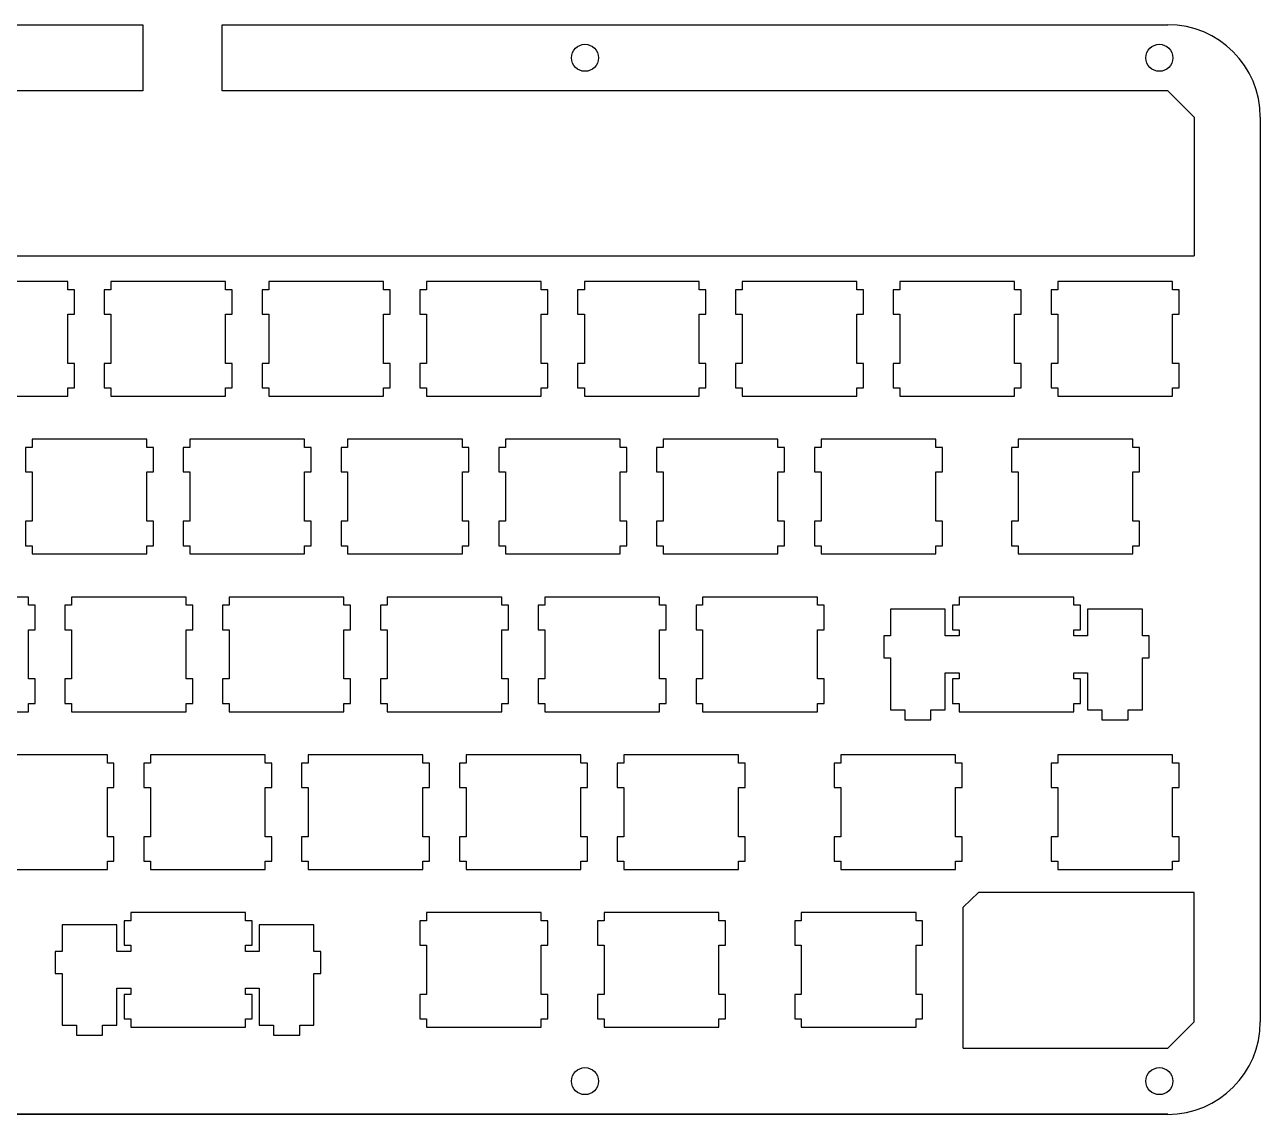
# Model space of a CAD drawing. Header units: millimetres. Extents: x 36 to 338, y -346 to -215.
# Drawn here: x 189 to 338.2, y -346.5 to -214.9 of the extents above; entities that cross this region are included whole.
import ezdxf

# ---------------------------------------------------------------- set-up
doc = ezdxf.new("R2010")
doc.units = ezdxf.units.MM
doc.header["$MEASUREMENT"] = 0

msp = doc.modelspace()

# ---------------------------------------------------------------- linework, layer by layer
at = {"linetype": 'Continuous'}
for p, q in [((47.62, -214.89), (203.28, -214.89)), ((203.28, -214.89), (203.28, -222.89)), ((212.89, -222.89), (212.89, -214.89)), ((212.89, -214.89), (327.02, -214.89)), ((203.28, -222.89), (47.62, -222.89)), ((327.02, -222.89), (212.89, -222.89)), ((327.02, -222.89), (212.89, -222.89)), ((327.02, -222.89), (330.2, -226.07)), ((330.2, -226.07), (327.02, -222.89)), ((338.2, -226.07), (338.2, -335.29)), ((338.2, -226.07), (338.2, -335.29)), ((44.45, -242.8), (330.2, -242.8)), ((302.35, -321.46), (304.2, -319.67)), ((330.2, -319.67), (304.2, -319.67)), ((302.35, -338.46), (302.35, -321.46)), ((327.02, -338.46), (330.2, -335.29)), ((47.62, -346.46), (327.02, -346.46)), ((327.02, -346.46), (47.62, -346.46))]:
    msp.add_line(p, q, dxfattribs=at)
for p, q in [((330.2, -226.07), (330.2, -226.07)), ((330.2, -226.07), (330.2, -242.8)), ((330.2, -335.29), (330.2, -319.67)), ((302.35, -338.46), (327.02, -338.46))]:
    msp.add_line(p, q)
at = {"color": 5}
for p, q in [((194.24, -245.9), (180.4, -245.9)), ((194.24, -246.9), (194.24, -245.9)), ((199.45, -245.9), (199.45, -246.9)), ((213.29, -245.9), (199.45, -245.9)), ((213.29, -246.9), (213.29, -245.9)), ((218.5, -245.9), (218.5, -246.9)), ((232.34, -245.9), (218.5, -245.9)), ((232.34, -246.9), (232.34, -245.9)), ((237.55, -245.9), (237.55, -246.9)), ((251.39, -245.9), (237.55, -245.9)), ((251.39, -246.9), (251.39, -245.9)), ((256.6, -245.9), (256.6, -246.9)), ((270.44, -245.9), (256.6, -245.9)), ((270.44, -246.9), (270.44, -245.9)), ((275.65, -245.9), (275.65, -246.9)), ((289.49, -245.9), (275.65, -245.9)), ((289.49, -246.9), (289.49, -245.9)), ((294.7, -245.9), (294.7, -246.9)), ((308.54, -245.9), (294.7, -245.9)), ((308.54, -246.9), (308.54, -245.9)), ((313.75, -245.9), (313.75, -246.9)), ((327.59, -245.9), (313.75, -245.9)), ((327.59, -246.9), (327.59, -245.9)), ((195.05, -246.9), (194.24, -246.9)), ((195.05, -249.85), (195.05, -246.9)), ((199.45, -246.9), (198.64, -246.9)), ((198.64, -246.9), (198.64, -249.85)), ((214.1, -246.9), (213.29, -246.9)), ((214.1, -249.85), (214.1, -246.9)), ((218.5, -246.9), (217.69, -246.9)), ((217.69, -246.9), (217.69, -249.85)), ((233.15, -246.9), (232.34, -246.9)), ((233.15, -249.85), (233.15, -246.9)), ((237.55, -246.9), (236.74, -246.9)), ((236.74, -246.9), (236.74, -249.85)), ((252.2, -246.9), (251.39, -246.9)), ((252.2, -249.85), (252.2, -246.9)), ((256.6, -246.9), (255.79, -246.9)), ((255.79, -246.9), (255.79, -249.85)), ((271.25, -246.9), (270.44, -246.9)), ((271.25, -249.85), (271.25, -246.9)), ((275.65, -246.9), (274.84, -246.9)), ((274.84, -246.9), (274.84, -249.85)), ((290.3, -246.9), (289.49, -246.9)), ((290.3, -249.85), (290.3, -246.9)), ((294.7, -246.9), (293.89, -246.9)), ((293.89, -246.9), (293.89, -249.85)), ((309.35, -246.9), (308.54, -246.9)), ((309.35, -249.85), (309.35, -246.9)), ((313.75, -246.9), (312.94, -246.9)), ((312.94, -246.9), (312.94, -249.85)), ((328.4, -246.9), (327.59, -246.9)), ((328.4, -249.85), (328.4, -246.9)), ((194.24, -255.8), (194.24, -249.85)), ((194.24, -249.85), (195.05, -249.85)), ((198.64, -249.85), (199.45, -249.85)), ((199.45, -249.85), (199.45, -255.8)), ((213.29, -255.8), (213.29, -249.85)), ((213.29, -249.85), (214.1, -249.85)), ((217.69, -249.85), (218.5, -249.85)), ((218.5, -249.85), (218.5, -255.8)), ((232.34, -255.8), (232.34, -249.85)), ((232.34, -249.85), (233.15, -249.85)), ((236.74, -249.85), (237.55, -249.85)), ((237.55, -249.85), (237.55, -255.8)), ((251.39, -255.8), (251.39, -249.85)), ((251.39, -249.85), (252.2, -249.85)), ((255.79, -249.85), (256.6, -249.85)), ((256.6, -249.85), (256.6, -255.8)), ((270.44, -255.8), (270.44, -249.85)), ((270.44, -249.85), (271.25, -249.85)), ((274.84, -249.85), (275.65, -249.85)), ((275.65, -249.85), (275.65, -255.8)), ((289.49, -255.8), (289.49, -249.85)), ((289.49, -249.85), (290.3, -249.85)), ((293.89, -249.85), (294.7, -249.85)), ((294.7, -249.85), (294.7, -255.8)), ((308.54, -255.8), (308.54, -249.85)), ((308.54, -249.85), (309.35, -249.85)), ((312.94, -249.85), (313.75, -249.85)), ((313.75, -249.85), (313.75, -255.8)), ((327.59, -255.8), (327.59, -249.85)), ((327.59, -249.85), (328.4, -249.85)), ((195.05, -255.8), (194.24, -255.8)), ((195.05, -258.75), (195.05, -255.8)), ((199.45, -255.8), (198.64, -255.8)), ((198.64, -255.8), (198.64, -258.75)), ((214.1, -255.8), (213.29, -255.8)), ((214.1, -258.75), (214.1, -255.8)), ((218.5, -255.8), (217.69, -255.8)), ((217.69, -255.8), (217.69, -258.75)), ((233.15, -255.8), (232.34, -255.8)), ((233.15, -258.75), (233.15, -255.8)), ((237.55, -255.8), (236.74, -255.8)), ((236.74, -255.8), (236.74, -258.75)), ((252.2, -255.8), (251.39, -255.8)), ((252.2, -258.75), (252.2, -255.8)), ((256.6, -255.8), (255.79, -255.8)), ((255.79, -255.8), (255.79, -258.75)), ((271.25, -255.8), (270.44, -255.8)), ((271.25, -258.75), (271.25, -255.8)), ((275.65, -255.8), (274.84, -255.8)), ((274.84, -255.8), (274.84, -258.75)), ((290.3, -255.8), (289.49, -255.8)), ((290.3, -258.75), (290.3, -255.8)), ((294.7, -255.8), (293.89, -255.8)), ((293.89, -255.8), (293.89, -258.75)), ((309.35, -255.8), (308.54, -255.8)), ((309.35, -258.75), (309.35, -255.8)), ((313.75, -255.8), (312.94, -255.8)), ((312.94, -255.8), (312.94, -258.75)), ((328.4, -255.8), (327.59, -255.8)), ((328.4, -258.75), (328.4, -255.8)), ((194.24, -259.75), (194.24, -258.75)), ((194.24, -258.75), (195.05, -258.75)), ((198.64, -258.75), (199.45, -258.75)), ((199.45, -258.75), (199.45, -259.75)), ((213.29, -259.75), (213.29, -258.75)), ((213.29, -258.75), (214.1, -258.75)), ((217.69, -258.75), (218.5, -258.75)), ((218.5, -258.75), (218.5, -259.75)), ((232.34, -259.75), (232.34, -258.75)), ((232.34, -258.75), (233.15, -258.75)), ((236.74, -258.75), (237.55, -258.75)), ((237.55, -258.75), (237.55, -259.75)), ((251.39, -259.75), (251.39, -258.75)), ((251.39, -258.75), (252.2, -258.75)), ((255.79, -258.75), (256.6, -258.75)), ((256.6, -258.75), (256.6, -259.75)), ((270.44, -259.75), (270.44, -258.75)), ((270.44, -258.75), (271.25, -258.75)), ((274.84, -258.75), (275.65, -258.75)), ((275.65, -258.75), (275.65, -259.75)), ((289.49, -259.75), (289.49, -258.75)), ((289.49, -258.75), (290.3, -258.75)), ((293.89, -258.75), (294.7, -258.75)), ((294.7, -258.75), (294.7, -259.75)), ((308.54, -259.75), (308.54, -258.75)), ((308.54, -258.75), (309.35, -258.75)), ((312.94, -258.75), (313.75, -258.75)), ((313.75, -258.75), (313.75, -259.75)), ((327.59, -259.75), (327.59, -258.75)), ((327.59, -258.75), (328.4, -258.75)), ((180.4, -259.75), (194.24, -259.75)), ((199.45, -259.75), (213.29, -259.75)), ((218.5, -259.75), (232.34, -259.75)), ((237.55, -259.75), (251.39, -259.75)), ((256.6, -259.75), (270.44, -259.75)), ((275.65, -259.75), (289.49, -259.75)), ((294.7, -259.75), (308.54, -259.75)), ((313.75, -259.75), (327.59, -259.75)), ((189.92, -264.95), (189.92, -265.95)), ((203.77, -264.95), (189.92, -264.95)), ((203.77, -265.95), (203.77, -264.95)), ((208.97, -264.95), (208.97, -265.95)), ((222.82, -264.95), (208.97, -264.95)), ((222.82, -265.95), (222.82, -264.95)), ((228.02, -264.95), (228.02, -265.95)), ((241.87, -264.95), (228.02, -264.95)), ((241.87, -265.95), (241.87, -264.95)), ((247.07, -264.95), (247.07, -265.95)), ((260.92, -264.95), (247.07, -264.95)), ((260.92, -265.95), (260.92, -264.95)), ((266.12, -264.95), (266.12, -265.95)), ((279.97, -264.95), (266.12, -264.95)), ((279.97, -265.95), (279.97, -264.95)), ((285.17, -264.95), (285.17, -265.95)), ((299.02, -264.95), (285.17, -264.95)), ((299.02, -265.95), (299.02, -264.95)), ((308.98, -264.95), (308.98, -265.95)), ((322.83, -264.95), (308.98, -264.95)), ((322.83, -265.95), (322.83, -264.95)), ((189.92, -265.95), (189.12, -265.95)), ((189.12, -265.95), (189.12, -268.9)), ((204.57, -265.95), (203.77, -265.95)), ((204.57, -268.9), (204.57, -265.95)), ((208.97, -265.95), (208.17, -265.95)), ((208.17, -265.95), (208.17, -268.9)), ((223.62, -265.95), (222.82, -265.95)), ((223.62, -268.9), (223.62, -265.95)), ((228.02, -265.95), (227.22, -265.95)), ((227.22, -265.95), (227.22, -268.9)), ((242.67, -265.95), (241.87, -265.95)), ((242.67, -268.9), (242.67, -265.95)), ((247.07, -265.95), (246.27, -265.95)), ((246.27, -265.95), (246.27, -268.9)), ((261.72, -265.95), (260.92, -265.95)), ((261.72, -268.9), (261.72, -265.95)), ((266.12, -265.95), (265.32, -265.95)), ((265.32, -265.95), (265.32, -268.9)), ((280.77, -265.95), (279.97, -265.95)), ((280.77, -268.9), (280.77, -265.95)), ((285.17, -265.95), (284.37, -265.95)), ((284.37, -265.95), (284.37, -268.9)), ((299.82, -265.95), (299.02, -265.95)), ((299.82, -268.9), (299.82, -265.95)), ((308.98, -265.95), (308.18, -265.95)), ((308.18, -265.95), (308.18, -268.9)), ((323.63, -265.95), (322.83, -265.95)), ((323.63, -268.9), (323.63, -265.95)), ((189.12, -268.9), (189.92, -268.9)), ((189.92, -268.9), (189.92, -274.85)), ((203.77, -274.85), (203.77, -268.9)), ((203.77, -268.9), (204.57, -268.9)), ((208.17, -268.9), (208.97, -268.9)), ((208.97, -268.9), (208.97, -274.85)), ((222.82, -274.85), (222.82, -268.9)), ((222.82, -268.9), (223.62, -268.9)), ((227.22, -268.9), (228.02, -268.9)), ((228.02, -268.9), (228.02, -274.85)), ((241.87, -274.85), (241.87, -268.9)), ((241.87, -268.9), (242.67, -268.9)), ((246.27, -268.9), (247.07, -268.9)), ((247.07, -268.9), (247.07, -274.85)), ((260.92, -274.85), (260.92, -268.9)), ((260.92, -268.9), (261.72, -268.9)), ((265.32, -268.9), (266.12, -268.9)), ((266.12, -268.9), (266.12, -274.85)), ((279.97, -274.85), (279.97, -268.9)), ((279.97, -268.9), (280.77, -268.9)), ((284.37, -268.9), (285.17, -268.9)), ((285.17, -268.9), (285.17, -274.85)), ((299.02, -274.85), (299.02, -268.9)), ((299.02, -268.9), (299.82, -268.9)), ((308.18, -268.9), (308.98, -268.9)), ((308.98, -268.9), (308.98, -274.85)), ((322.83, -274.85), (322.83, -268.9)), ((322.83, -268.9), (323.63, -268.9)), ((189.92, -274.85), (189.12, -274.85)), ((189.12, -274.85), (189.12, -277.8)), ((204.57, -274.85), (203.77, -274.85)), ((204.57, -277.8), (204.57, -274.85)), ((208.97, -274.85), (208.17, -274.85)), ((208.17, -274.85), (208.17, -277.8)), ((223.62, -274.85), (222.82, -274.85)), ((223.62, -277.8), (223.62, -274.85)), ((228.02, -274.85), (227.22, -274.85)), ((227.22, -274.85), (227.22, -277.8)), ((242.67, -274.85), (241.87, -274.85)), ((242.67, -277.8), (242.67, -274.85)), ((247.07, -274.85), (246.27, -274.85)), ((246.27, -274.85), (246.27, -277.8)), ((261.72, -274.85), (260.92, -274.85)), ((261.72, -277.8), (261.72, -274.85)), ((266.12, -274.85), (265.32, -274.85)), ((265.32, -274.85), (265.32, -277.8)), ((280.77, -274.85), (279.97, -274.85)), ((280.77, -277.8), (280.77, -274.85)), ((285.17, -274.85), (284.37, -274.85)), ((284.37, -274.85), (284.37, -277.8)), ((299.82, -274.85), (299.02, -274.85)), ((299.82, -277.8), (299.82, -274.85)), ((308.98, -274.85), (308.18, -274.85)), ((308.18, -274.85), (308.18, -277.8)), ((323.63, -274.85), (322.83, -274.85)), ((323.63, -277.8), (323.63, -274.85)), ((189.12, -277.8), (189.92, -277.8)), ((189.92, -277.8), (189.92, -278.8)), ((189.92, -278.8), (203.77, -278.8)), ((203.77, -278.8), (203.77, -277.8)), ((203.77, -277.8), (204.57, -277.8)), ((208.17, -277.8), (208.97, -277.8)), ((208.97, -277.8), (208.97, -278.8)), ((208.97, -278.8), (222.82, -278.8)), ((222.82, -278.8), (222.82, -277.8)), ((222.82, -277.8), (223.62, -277.8)), ((227.22, -277.8), (228.02, -277.8)), ((228.02, -277.8), (228.02, -278.8)), ((228.02, -278.8), (241.87, -278.8)), ((241.87, -278.8), (241.87, -277.8)), ((241.87, -277.8), (242.67, -277.8)), ((246.27, -277.8), (247.07, -277.8)), ((247.07, -277.8), (247.07, -278.8)), ((247.07, -278.8), (260.92, -278.8)), ((260.92, -278.8), (260.92, -277.8)), ((260.92, -277.8), (261.72, -277.8)), ((265.32, -277.8), (266.12, -277.8)), ((266.12, -277.8), (266.12, -278.8)), ((266.12, -278.8), (279.97, -278.8)), ((279.97, -278.8), (279.97, -277.8)), ((279.97, -277.8), (280.77, -277.8)), ((284.37, -277.8), (285.17, -277.8)), ((285.17, -277.8), (285.17, -278.8)), ((285.17, -278.8), (299.02, -278.8)), ((299.02, -278.8), (299.02, -277.8)), ((299.02, -277.8), (299.82, -277.8)), ((308.18, -277.8), (308.98, -277.8)), ((308.98, -277.8), (308.98, -278.8)), ((308.98, -278.8), (322.83, -278.8)), ((322.83, -278.8), (322.83, -277.8)), ((322.83, -277.8), (323.63, -277.8)), ((189.48, -284), (175.63, -284)), ((189.48, -285), (189.48, -284)), ((194.68, -284), (194.68, -285)), ((208.53, -284), (194.68, -284)), ((208.53, -285), (208.53, -284)), ((213.73, -284), (213.73, -285)), ((227.58, -284), (213.73, -284)), ((227.58, -285), (227.58, -284)), ((232.78, -284), (232.78, -285)), ((246.63, -284), (232.78, -284)), ((246.63, -285), (246.63, -284)), ((251.83, -284), (251.83, -285)), ((265.68, -284), (251.83, -284)), ((265.68, -285), (265.68, -284)), ((270.88, -284), (270.88, -285)), ((284.73, -284), (270.88, -284)), ((284.73, -285), (284.73, -284)), ((301.84, -284), (301.84, -285)), ((315.69, -284), (301.84, -284)), ((315.69, -285), (315.69, -284)), ((190.28, -285), (189.48, -285)), ((190.28, -287.95), (190.28, -285)), ((194.68, -285), (193.88, -285)), ((193.88, -285), (193.88, -287.95)), ((209.33, -285), (208.53, -285)), ((209.33, -287.95), (209.33, -285)), ((213.73, -285), (212.93, -285)), ((212.93, -285), (212.93, -287.95)), ((228.38, -285), (227.58, -285)), ((228.38, -287.95), (228.38, -285)), ((232.78, -285), (231.98, -285)), ((231.98, -285), (231.98, -287.95)), ((247.43, -285), (246.63, -285)), ((247.43, -287.95), (247.43, -285)), ((251.83, -285), (251.03, -285)), ((251.03, -285), (251.03, -287.95)), ((266.48, -285), (265.68, -285)), ((266.48, -287.95), (266.48, -285)), ((270.88, -285), (270.08, -285)), ((270.08, -285), (270.08, -287.95)), ((285.53, -285), (284.73, -285)), ((285.53, -287.95), (285.53, -285)), ((300.16, -285.47), (293.56, -285.47)), ((293.56, -285.47), (293.56, -288.7)), ((300.16, -288.7), (300.16, -285.47)), ((301.84, -285), (301.04, -285)), ((301.04, -285), (301.04, -287.95)), ((316.49, -285), (315.69, -285)), ((316.49, -287.95), (316.49, -285)), ((323.96, -285.47), (317.36, -285.47)), ((317.36, -285.47), (317.36, -288.7)), ((323.96, -288.7), (323.96, -285.47)), ((189.48, -293.9), (189.48, -287.95)), ((189.48, -287.95), (190.28, -287.95)), ((193.88, -287.95), (194.68, -287.95)), ((194.68, -287.95), (194.68, -293.9)), ((208.53, -293.9), (208.53, -287.95)), ((208.53, -287.95), (209.33, -287.95)), ((212.93, -287.95), (213.73, -287.95)), ((213.73, -287.95), (213.73, -293.9)), ((227.58, -293.9), (227.58, -287.95)), ((227.58, -287.95), (228.38, -287.95)), ((231.98, -287.95), (232.78, -287.95)), ((232.78, -287.95), (232.78, -293.9)), ((246.63, -293.9), (246.63, -287.95)), ((246.63, -287.95), (247.43, -287.95)), ((251.03, -287.95), (251.83, -287.95)), ((251.83, -287.95), (251.83, -293.9)), ((265.68, -293.9), (265.68, -287.95)), ((265.68, -287.95), (266.48, -287.95)), ((270.08, -287.95), (270.88, -287.95)), ((270.88, -287.95), (270.88, -293.9)), ((284.73, -293.9), (284.73, -287.95)), ((284.73, -287.95), (285.53, -287.95)), ((293.56, -288.7), (292.74, -288.7)), ((292.74, -288.7), (292.74, -291.35)), ((301.84, -288.7), (300.16, -288.7)), ((301.04, -287.95), (301.84, -287.95)), ((301.84, -287.95), (301.84, -288.7)), ((315.69, -288.7), (315.69, -287.95)), ((315.69, -287.95), (316.49, -287.95)), ((317.36, -288.7), (315.69, -288.7)), ((324.79, -288.7), (323.96, -288.7)), ((324.79, -291.35), (324.79, -288.7)), ((292.74, -291.35), (293.56, -291.35)), ((293.56, -291.35), (293.56, -297.62)), ((323.96, -297.62), (323.96, -291.35)), ((323.96, -291.35), (324.79, -291.35)), ((300.16, -297.62), (300.16, -293.15)), ((300.16, -293.15), (301.84, -293.15)), ((301.84, -293.15), (301.84, -293.9)), ((315.69, -293.9), (315.69, -293.15)), ((315.69, -293.15), (317.36, -293.15)), ((317.36, -293.15), (317.36, -297.62)), ((190.28, -293.9), (189.48, -293.9)), ((190.28, -296.85), (190.28, -293.9)), ((194.68, -293.9), (193.88, -293.9)), ((193.88, -293.9), (193.88, -296.85)), ((209.33, -293.9), (208.53, -293.9)), ((209.33, -296.85), (209.33, -293.9)), ((213.73, -293.9), (212.93, -293.9)), ((212.93, -293.9), (212.93, -296.85)), ((228.38, -293.9), (227.58, -293.9)), ((228.38, -296.85), (228.38, -293.9)), ((232.78, -293.9), (231.98, -293.9)), ((231.98, -293.9), (231.98, -296.85)), ((247.43, -293.9), (246.63, -293.9)), ((247.43, -296.85), (247.43, -293.9)), ((251.83, -293.9), (251.03, -293.9)), ((251.03, -293.9), (251.03, -296.85)), ((266.48, -293.9), (265.68, -293.9)), ((266.48, -296.85), (266.48, -293.9)), ((270.88, -293.9), (270.08, -293.9)), ((270.08, -293.9), (270.08, -296.85)), ((285.53, -293.9), (284.73, -293.9)), ((285.53, -296.85), (285.53, -293.9)), ((301.84, -293.9), (301.04, -293.9)), ((301.04, -293.9), (301.04, -296.85)), ((316.49, -293.9), (315.69, -293.9)), ((316.49, -296.85), (316.49, -293.9)), ((175.63, -297.85), (189.48, -297.85)), ((189.48, -297.85), (189.48, -296.85)), ((189.48, -296.85), (190.28, -296.85)), ((193.88, -296.85), (194.68, -296.85)), ((194.68, -296.85), (194.68, -297.85)), ((194.68, -297.85), (208.53, -297.85)), ((208.53, -297.85), (208.53, -296.85)), ((208.53, -296.85), (209.33, -296.85)), ((212.93, -296.85), (213.73, -296.85)), ((213.73, -296.85), (213.73, -297.85)), ((213.73, -297.85), (227.58, -297.85)), ((227.58, -297.85), (227.58, -296.85)), ((227.58, -296.85), (228.38, -296.85)), ((231.98, -296.85), (232.78, -296.85)), ((232.78, -296.85), (232.78, -297.85)), ((232.78, -297.85), (246.63, -297.85)), ((246.63, -297.85), (246.63, -296.85)), ((246.63, -296.85), (247.43, -296.85)), ((251.03, -296.85), (251.83, -296.85)), ((251.83, -296.85), (251.83, -297.85)), ((251.83, -297.85), (265.68, -297.85)), ((265.68, -297.85), (265.68, -296.85)), ((265.68, -296.85), (266.48, -296.85)), ((270.08, -296.85), (270.88, -296.85)), ((270.88, -296.85), (270.88, -297.85)), ((270.88, -297.85), (284.73, -297.85)), ((284.73, -297.85), (284.73, -296.85)), ((284.73, -296.85), (285.53, -296.85)), ((293.56, -297.62), (295.29, -297.62)), ((295.29, -297.62), (295.29, -298.82)), ((298.44, -298.82), (298.44, -297.62)), ((298.44, -297.62), (300.16, -297.62)), ((301.04, -296.85), (301.84, -296.85)), ((301.84, -296.85), (301.84, -297.85)), ((301.84, -297.85), (315.69, -297.85)), ((315.69, -297.85), (315.69, -296.85)), ((315.69, -296.85), (316.49, -296.85)), ((317.36, -297.62), (319.09, -297.62)), ((319.09, -297.62), (319.09, -298.82)), ((322.24, -298.82), (322.24, -297.62)), ((322.24, -297.62), (323.96, -297.62)), ((295.29, -298.82), (298.44, -298.82)), ((319.09, -298.82), (322.24, -298.82)), ((199.01, -303.05), (185.16, -303.05)), ((199.01, -304.05), (199.01, -303.05)), ((199.81, -304.05), (199.01, -304.05)), ((199.81, -307), (199.81, -304.05)), ((204.21, -304.05), (203.41, -304.05)), ((203.41, -304.05), (203.41, -307)), ((204.21, -303.05), (204.21, -304.05)), ((218.06, -303.05), (204.21, -303.05)), ((218.06, -304.05), (218.06, -303.05)), ((218.86, -304.05), (218.06, -304.05)), ((218.86, -307), (218.86, -304.05)), ((223.26, -304.05), (222.46, -304.05)), ((222.46, -304.05), (222.46, -307)), ((223.26, -303.05), (223.26, -304.05)), ((237.11, -303.05), (223.26, -303.05)), ((237.11, -304.05), (237.11, -303.05)), ((237.91, -304.05), (237.11, -304.05)), ((237.91, -307), (237.91, -304.05)), ((242.31, -304.05), (241.51, -304.05)), ((241.51, -304.05), (241.51, -307)), ((242.31, -303.05), (242.31, -304.05)), ((256.16, -303.05), (242.31, -303.05)), ((256.16, -304.05), (256.16, -303.05)), ((256.96, -304.05), (256.16, -304.05)), ((256.96, -307), (256.96, -304.05)), ((261.36, -304.05), (260.56, -304.05)), ((260.56, -304.05), (260.56, -307)), ((261.36, -303.05), (261.36, -304.05)), ((275.21, -303.05), (261.36, -303.05)), ((275.21, -304.05), (275.21, -303.05)), ((276.01, -304.05), (275.21, -304.05)), ((276.01, -307), (276.01, -304.05)), ((287.55, -304.05), (286.75, -304.05)), ((286.75, -304.05), (286.75, -307)), ((287.55, -303.05), (287.55, -304.05)), ((301.4, -303.05), (287.55, -303.05)), ((301.4, -304.05), (301.4, -303.05)), ((302.2, -304.05), (301.4, -304.05)), ((302.2, -307), (302.2, -304.05)), ((313.75, -304.05), (312.94, -304.05)), ((312.94, -304.05), (312.94, -307)), ((313.75, -303.05), (313.75, -304.05)), ((327.59, -303.05), (313.75, -303.05)), ((327.59, -304.05), (327.59, -303.05)), ((328.4, -304.05), (327.59, -304.05)), ((328.4, -307), (328.4, -304.05)), ((199.01, -312.95), (199.01, -307)), ((199.01, -307), (199.81, -307)), ((203.41, -307), (204.21, -307)), ((204.21, -307), (204.21, -312.95)), ((218.06, -312.95), (218.06, -307)), ((218.06, -307), (218.86, -307)), ((222.46, -307), (223.26, -307)), ((223.26, -307), (223.26, -312.95)), ((237.11, -312.95), (237.11, -307)), ((237.11, -307), (237.91, -307)), ((241.51, -307), (242.31, -307)), ((242.31, -307), (242.31, -312.95)), ((256.16, -312.95), (256.16, -307)), ((256.16, -307), (256.96, -307)), ((260.56, -307), (261.36, -307)), ((261.36, -307), (261.36, -312.95)), ((275.21, -312.95), (275.21, -307)), ((275.21, -307), (276.01, -307)), ((286.75, -307), (287.55, -307)), ((287.55, -307), (287.55, -312.95)), ((301.4, -312.95), (301.4, -307)), ((301.4, -307), (302.2, -307)), ((312.94, -307), (313.75, -307)), ((313.75, -307), (313.75, -312.95)), ((327.59, -312.95), (327.59, -307)), ((327.59, -307), (328.4, -307)), ((199.81, -312.95), (199.01, -312.95)), ((199.81, -315.9), (199.81, -312.95)), ((204.21, -312.95), (203.41, -312.95)), ((203.41, -312.95), (203.41, -315.9)), ((218.86, -312.95), (218.06, -312.95)), ((218.86, -315.9), (218.86, -312.95)), ((223.26, -312.95), (222.46, -312.95)), ((222.46, -312.95), (222.46, -315.9)), ((237.91, -312.95), (237.11, -312.95)), ((237.91, -315.9), (237.91, -312.95)), ((242.31, -312.95), (241.51, -312.95)), ((241.51, -312.95), (241.51, -315.9)), ((256.96, -312.95), (256.16, -312.95)), ((256.96, -315.9), (256.96, -312.95)), ((261.36, -312.95), (260.56, -312.95)), ((260.56, -312.95), (260.56, -315.9)), ((276.01, -312.95), (275.21, -312.95)), ((276.01, -315.9), (276.01, -312.95)), ((287.55, -312.95), (286.75, -312.95)), ((286.75, -312.95), (286.75, -315.9)), ((302.2, -312.95), (301.4, -312.95)), ((302.2, -315.9), (302.2, -312.95)), ((313.75, -312.95), (312.94, -312.95)), ((312.94, -312.95), (312.94, -315.9)), ((328.4, -312.95), (327.59, -312.95)), ((328.4, -315.9), (328.4, -312.95)), ((199.01, -316.9), (199.01, -315.9)), ((199.01, -315.9), (199.81, -315.9)), ((203.41, -315.9), (204.21, -315.9)), ((204.21, -315.9), (204.21, -316.9)), ((218.06, -316.9), (218.06, -315.9)), ((218.06, -315.9), (218.86, -315.9)), ((222.46, -315.9), (223.26, -315.9)), ((223.26, -315.9), (223.26, -316.9)), ((237.11, -316.9), (237.11, -315.9)), ((237.11, -315.9), (237.91, -315.9)), ((241.51, -315.9), (242.31, -315.9)), ((242.31, -315.9), (242.31, -316.9)), ((256.16, -316.9), (256.16, -315.9)), ((256.16, -315.9), (256.96, -315.9)), ((260.56, -315.9), (261.36, -315.9)), ((261.36, -315.9), (261.36, -316.9)), ((275.21, -316.9), (275.21, -315.9)), ((275.21, -315.9), (276.01, -315.9)), ((286.75, -315.9), (287.55, -315.9)), ((287.55, -315.9), (287.55, -316.9)), ((301.4, -316.9), (301.4, -315.9)), ((301.4, -315.9), (302.2, -315.9)), ((312.94, -315.9), (313.75, -315.9)), ((313.75, -315.9), (313.75, -316.9)), ((327.59, -316.9), (327.59, -315.9)), ((327.59, -315.9), (328.4, -315.9)), ((185.16, -316.9), (199.01, -316.9)), ((204.21, -316.9), (218.06, -316.9)), ((223.26, -316.9), (237.11, -316.9)), ((242.31, -316.9), (256.16, -316.9)), ((261.36, -316.9), (275.21, -316.9)), ((287.55, -316.9), (301.4, -316.9)), ((313.75, -316.9), (327.59, -316.9)), ((201.83, -322.1), (201.83, -323.1)), ((215.68, -322.1), (201.83, -322.1)), ((215.68, -323.1), (215.68, -322.1)), ((237.55, -322.1), (237.55, -323.1)), ((251.39, -322.1), (237.55, -322.1)), ((251.39, -323.1), (251.39, -322.1)), ((258.98, -322.1), (258.98, -323.1)), ((272.83, -322.1), (258.98, -322.1)), ((272.83, -323.1), (272.83, -322.1)), ((282.79, -322.1), (282.79, -323.1)), ((296.64, -322.1), (282.79, -322.1)), ((296.64, -323.1), (296.64, -322.1)), ((200.15, -323.57), (193.55, -323.57)), ((193.55, -323.57), (193.55, -326.8)), ((200.15, -326.8), (200.15, -323.57)), ((201.83, -323.1), (201.03, -323.1)), ((201.03, -323.1), (201.03, -326.05)), ((216.48, -323.1), (215.68, -323.1)), ((216.48, -326.05), (216.48, -323.1)), ((223.95, -323.57), (217.35, -323.57)), ((217.35, -323.57), (217.35, -326.8)), ((223.95, -326.8), (223.95, -323.57)), ((237.55, -323.1), (236.74, -323.1)), ((236.74, -323.1), (236.74, -326.05)), ((252.2, -323.1), (251.39, -323.1)), ((252.2, -326.05), (252.2, -323.1)), ((258.98, -323.1), (258.18, -323.1)), ((258.18, -323.1), (258.18, -326.05)), ((273.63, -323.1), (272.83, -323.1)), ((273.63, -326.05), (273.63, -323.1)), ((282.79, -323.1), (281.99, -323.1)), ((281.99, -323.1), (281.99, -326.05)), ((297.44, -323.1), (296.64, -323.1)), ((297.44, -326.05), (297.44, -323.1)), ((201.03, -326.05), (201.83, -326.05)), ((201.83, -326.05), (201.83, -326.8)), ((215.68, -326.8), (215.68, -326.05)), ((215.68, -326.05), (216.48, -326.05)), ((236.74, -326.05), (237.55, -326.05)), ((237.55, -326.05), (237.55, -332)), ((251.39, -332), (251.39, -326.05)), ((251.39, -326.05), (252.2, -326.05)), ((258.18, -326.05), (258.98, -326.05)), ((258.98, -326.05), (258.98, -332)), ((272.83, -332), (272.83, -326.05)), ((272.83, -326.05), (273.63, -326.05)), ((281.99, -326.05), (282.79, -326.05)), ((282.79, -326.05), (282.79, -332)), ((296.64, -332), (296.64, -326.05)), ((296.64, -326.05), (297.44, -326.05)), ((193.55, -326.8), (192.73, -326.8)), ((192.73, -326.8), (192.73, -329.45)), ((201.83, -326.8), (200.15, -326.8)), ((217.35, -326.8), (215.68, -326.8)), ((224.78, -326.8), (223.95, -326.8)), ((224.78, -329.45), (224.78, -326.8)), ((192.73, -329.45), (193.55, -329.45)), ((193.55, -329.45), (193.55, -335.72)), ((223.95, -335.72), (223.95, -329.45)), ((223.95, -329.45), (224.78, -329.45)), ((200.15, -335.72), (200.15, -331.25)), ((200.15, -331.25), (201.83, -331.25)), ((201.83, -332), (201.03, -332)), ((201.03, -332), (201.03, -334.95)), ((201.83, -331.25), (201.83, -332)), ((215.68, -332), (215.68, -331.25)), ((215.68, -331.25), (217.35, -331.25)), ((216.48, -332), (215.68, -332)), ((216.48, -334.95), (216.48, -332)), ((217.35, -331.25), (217.35, -335.72)), ((237.55, -332), (236.74, -332)), ((236.74, -332), (236.74, -334.95)), ((252.2, -332), (251.39, -332)), ((252.2, -334.95), (252.2, -332)), ((258.98, -332), (258.18, -332)), ((258.18, -332), (258.18, -334.95)), ((273.63, -332), (272.83, -332)), ((273.63, -334.95), (273.63, -332)), ((282.79, -332), (281.99, -332)), ((281.99, -332), (281.99, -334.95)), ((297.44, -332), (296.64, -332)), ((297.44, -334.95), (297.44, -332)), ((201.03, -334.95), (201.83, -334.95)), ((201.83, -334.95), (201.83, -335.95)), ((215.68, -335.95), (215.68, -334.95)), ((215.68, -334.95), (216.48, -334.95)), ((236.74, -334.95), (237.55, -334.95)), ((237.55, -334.95), (237.55, -335.95)), ((251.39, -335.95), (251.39, -334.95)), ((251.39, -334.95), (252.2, -334.95)), ((258.18, -334.95), (258.98, -334.95)), ((258.98, -334.95), (258.98, -335.95)), ((272.83, -335.95), (272.83, -334.95)), ((272.83, -334.95), (273.63, -334.95)), ((281.99, -334.95), (282.79, -334.95)), ((282.79, -334.95), (282.79, -335.95)), ((296.64, -335.95), (296.64, -334.95)), ((296.64, -334.95), (297.44, -334.95)), ((193.55, -335.72), (195.28, -335.72)), ((195.28, -335.72), (195.28, -336.92)), ((195.28, -336.92), (198.43, -336.92)), ((198.43, -336.92), (198.43, -335.72)), ((198.43, -335.72), (200.15, -335.72)), ((201.83, -335.95), (215.68, -335.95)), ((217.35, -335.72), (219.08, -335.72)), ((219.08, -335.72), (219.08, -336.92)), ((219.08, -336.92), (222.23, -336.92)), ((222.23, -336.92), (222.23, -335.72)), ((222.23, -335.72), (223.95, -335.72)), ((237.55, -335.95), (251.39, -335.95)), ((258.98, -335.95), (272.83, -335.95)), ((282.79, -335.95), (296.64, -335.95))]:
    msp.add_line(p, q, dxfattribs=at)
for centre in [(256.67, -218.89), (326.02, -218.89), (256.67, -342.46), (326.02, -342.46)]:
    msp.add_circle(centre, 1.63)
at = {"linetype": 'Continuous'}
for centre, start, end in [((327.02, -226.07), 0, 90), ((327.02, -335.29), 270, 0)]:
    msp.add_arc(centre, 11.18, start, end, dxfattribs=at)

doc.saveas('drawing.dxf')
